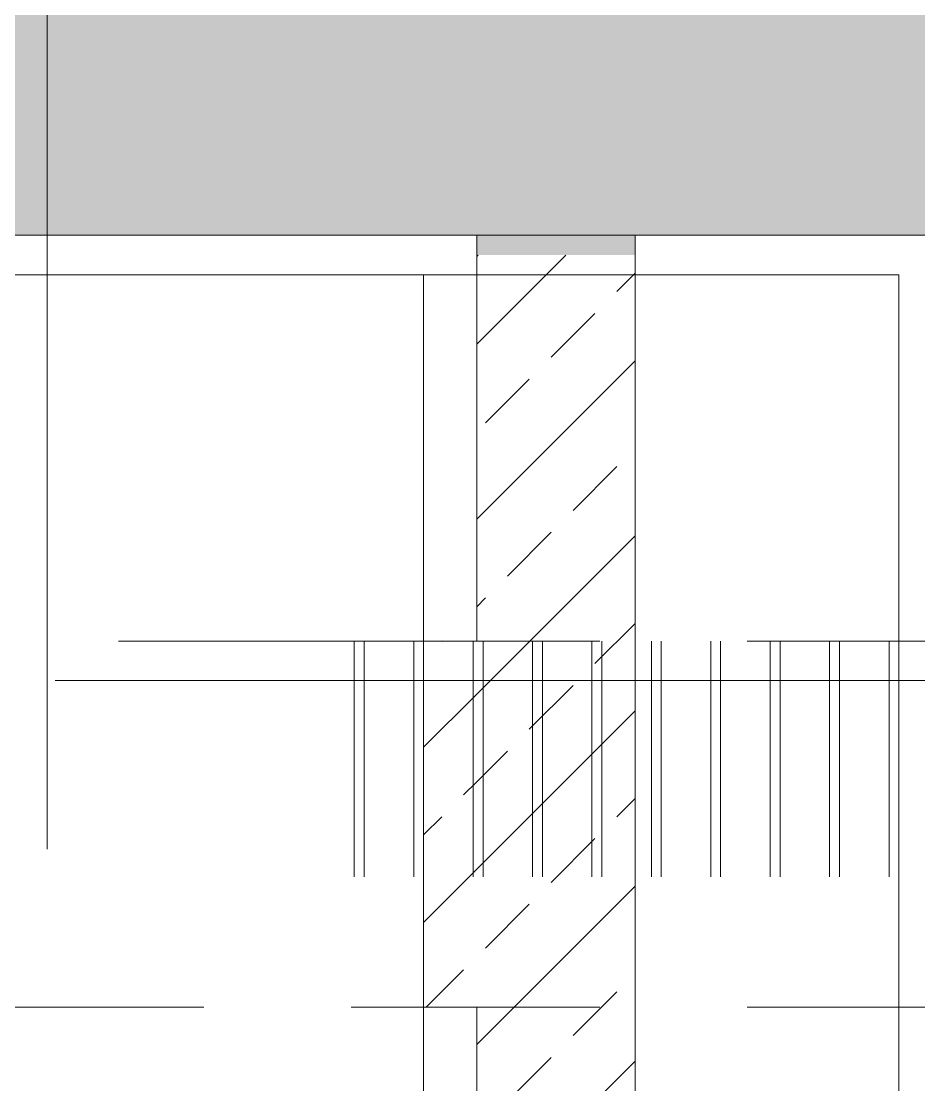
# Model space of a CAD drawing. Header units: metres. Extents: x -201 to 705, y -63 to 42.
# Drawn here: x 389.29 to 393.82, y -19.04 to -13.67 of the extents above; entities that cross this region are included whole.
import ezdxf

# ---------------------------------------------------------------- set-up
doc = ezdxf.new("R2010")
doc.units = ezdxf.units.M
for name, pattern in [('Grid Line', [11.1125, 6.35, -1.5875, 1.5875, -1.5875]), ('HAT AKSI', [5.6, 5, -0.3, 0, -0.3]), ('Overhead', [1.984375, 1.190625, -0.79375])]:
    doc.linetypes.add(name, pattern=pattern)
for name, color, linetype, lineweight in [('A-SECTMBM', 7, 'Overhead', 9), ('A_AREA', 7, 'Continuous', 9), ('A_GRID', 7, 'Continuous', 9), ('A_HATCH', 7, 'Continuous', 9), ('A_RC', 7, 'Continuous', 9), ('A_WALL', 7, 'Continuous', 9)]:
    doc.layers.add(name, color=color, linetype=linetype, lineweight=lineweight)
pattern_1 = [(45, (0, 0), (-0.442274, 0.442274), []), (45, (0.4423, 0), (-0.442274, 0.442274), [0.31274, -0.15637])]

# ---------------------------------------------------------------- blocks, each defined once
blk = doc.blocks.new('Floors6 - Floors-4272639-_7_76 _10_76_ BİLET HOLÜ _FFL__ANAHTAR PLAN')
at = {"layer": 'A_HATCH', "true_color": 0x787878}
h = blk.add_hatch(dxfattribs=at)
h.set_pattern_fill('FP_3', color=8, style=0, pattern_type=2)
h.set_pattern_definition(pattern_1)
h.paths.add_polyline_path([(-42.0319, -20.7), (-42.0319, -14.85), (-42.8319, -14.85), (-42.8319, -20.7)])
at = {"layer": 'A_RC', "lineweight": 18}
for p, q in [((-42.0319, -14.75), (-42.8319, -14.75)), ((-42.8319, -14.75), (-42.8319, -16.8)), ((-42.0319, -20.7), (-42.0319, -14.75)), ((-42.8319, -18.65), (-42.8319, -20.7))]:
    blk.add_line(p, q, dxfattribs=at)
at = {"layer": 'A_RC'}
for p, q in [((-43.1, -14.95), (-43.1, -16.8)), ((-43.1, -18.65), (-43.1, -20.7))]:
    blk.add_line(p, q, dxfattribs=at)
blk = doc.blocks.new('Floors 2 - Floors 2-4287293-_7_76 _10_76_ BİLET HOLÜ _FFL__ANAHTAR PLAN')
at = {"layer": 'A_HATCH', "true_color": 0x787878}
h = blk.add_hatch(dxfattribs=at)
h.set_pattern_fill('FP_3', color=8, style=0, pattern_type=2)
h.set_pattern_definition(pattern_1)
h.paths.add_polyline_path([(-42.8319, -18.65), (-42.8319, -16.8), (-43.1, -16.8), (-43.1, -18.65)])
at = {"layer": 'A_RC', "lineweight": 18}
for p, q in [((-42.8319, -16.8), (-43.1, -16.8)), ((-43.1, -16.8), (-43.1, -18.65)), ((-43.1, -18.65), (-42.8319, -18.65))]:
    blk.add_line(p, q, dxfattribs=at)
blk = doc.blocks.new('IC-TKN-M7-S22-000-10-A1-32-K-T-6C-200_rvt-2-_7_76 _10_76_ BİLET HOLÜ _FFL__ANAHTAR PLAN')
at = {"layer": 'A-SECTMBM'}
for p, q in [((-43.4, -16.8), (-45.4, -16.8)), ((-43.4, -16.8), (-43.4, -18.65)), ((-43.4, -16.8), (-39.2, -16.8)), ((-43.4, -16.8), (-43.4, -18.65)), ((-43.1, -16.8), (-43.1, -18.65)), ((-43.1, -16.8), (-43.1, -18.65)), ((-42.8, -16.8), (-42.8, -18.65)), ((-42.8, -16.8), (-42.8, -18.65)), ((-42.5, -16.8), (-42.5, -18.65)), ((-42.5, -16.8), (-42.5, -18.65)), ((-42.2, -16.8), (-42.2, -18.65)), ((-42.2, -16.8), (-42.2, -18.65)), ((-41.9, -16.8), (-41.9, -18.65)), ((-41.9, -16.8), (-41.9, -18.65)), ((-41.6, -16.8), (-41.6, -18.65)), ((-41.6, -16.8), (-41.6, -18.65)), ((-41.3, -16.8), (-41.3, -18.65)), ((-41.3, -16.8), (-41.3, -18.65)), ((-41, -16.8), (-41, -18.65)), ((-41, -16.8), (-41, -18.65)), ((-40.7, -16.8), (-40.7, -18.65)), ((-40.7, -16.8), (-40.7, -18.65)), ((-45.4, -18.65), (-43.4, -18.65)), ((-43.4, -18.65), (-39.2, -18.65))]:
    blk.add_line(p, q, dxfattribs=at)
at = {"layer": 'A_RC', "lineweight": 9}
for name in ['Floors6 - Floors-4272639-_7_76 _10_76_ BİLET HOLÜ _FFL__ANAHTAR PLAN', 'Floors 2 - Floors 2-4287293-_7_76 _10_76_ BİLET HOLÜ _FFL__ANAHTAR PLAN']:
    blk.add_blockref(name, (0, 0), dxfattribs=at)

msp = doc.modelspace()

# ---------------------------------------------------------------- hatches: boundary and pattern name
at = {"layer": 'A_AREA', "true_color": 0xfdf5f4}
h = msp.add_hatch(color=7, dxfattribs=at)
h.paths.add_polyline_path([(418.6603, -15.85), (419.5345, -15.85), (419.5345, -15.75), (431.2045, -15.75), (431.2045, -15.55), (431.3045, -15.55), (431.3045, -14.55), (431.2045, -14.55), (431.2045, -12.25), (429.7545, -12.25), (429.7545, -12.15), (428.7545, -12.15), (428.7545, -12.25), (428.1545, -12.25), (428.1496, -12.15), (427.1545, -12.15), (427.1545, -12.25), (420.4745, -12.25), (420.4745, -12.15), (419.4745, -12.15), (419.4745, -12.25), (408.5245, -12.25), (408.5245, -12.15), (407.5245, -12.15), (407.5245, -12.25), (405.8495, -12.25), (405.8495, -9.85), (405.6995, -9.85), (405.6995, -9.75), (404.6995, -9.75), (404.6995, -9.85), (404.1995, -9.85), (404.1995, -9.75), (403.1995, -9.75), (403.1995, -9.85), (403.0495, -9.85), (403.0495, -12.25), (401.3745, -12.25), (401.3745, -12.15), (400.3745, -12.15), (400.3745, -12.25), (397.7215, -12.25), (397.7215, -12.15), (396.7215, -12.15), (396.7215, -12.25), (396.1215, -12.25), (396.1186, -12.15), (395.1215, -12.15), (395.1215, -12.25), (388.6745, -12.25), (388.6745, -11.55), (380.1745, -11.55), (380.1745, -12.25), (378.6745, -12.25), (378.6745, -14.79), (387.3245, -14.79), (387.3245, -14.75), (391.5926, -14.75), (391.5926, -14.85), (392.3926, -14.85), (392.3926, -14.75), (393.9245, -14.75), (393.9245, -15.75), (402.5745, -15.75), (402.5745, -15.85), (403.5745, -15.85), (403.5745, -15.75), (404.1745, -15.75), (404.1745, -15.85), (405.1745, -15.85), (405.1745, -15.75), (408.1745, -15.75), (408.1745, -15.85), (409.1745, -15.85), (409.1745, -15.75), (413.6845, -15.75), (413.6845, -15.85), (414.6845, -15.85), (414.6845, -15.75), (415.3245, -15.75), (415.3289, -15.85), (416.3245, -15.85), (416.3245, -15.75), (418.5345, -15.75), (418.5345, -15.85)])
h.paths.add_polyline_path([(403.3192, -12.1636), (403.2899, -12.1446), (403.1835, -12.0092), (403.178, -11.9818), (403.178, -11.3191), (403.1971, -11.3), (403.3431, -11.3), (403.3622, -11.3191), (403.3649, -11.3), (403.9337, -11.3), (403.9297, -11.342), (403.3622, -11.342), (403.3567, -12.15), (403.3431, -12.1636)])
h.paths.add_polyline_path([(404.6717, -12.1636), (404.6425, -12.1446), (404.5361, -12.0092), (404.5306, -11.9858), (404.5306, -11.342), (403.9591, -11.342), (403.9591, -11.3), (404.5306, -11.3), (404.5306, -11.3191), (404.5496, -11.3), (404.6957, -11.3), (404.7147, -11.3191), (404.7093, -12.15), (404.6957, -12.1636)])
h.paths.add_polyline_path([(405.7004, -12.1636), (405.6712, -12.1446), (405.5648, -12.0092), (405.5593, -11.9858), (405.5573, -11.887), (405.5084, -11.9546), (405.4958, -11.9516), (405.4859, -11.9396), (405.4869, -11.9319), (405.5593, -11.8185), (405.5593, -11.6746), (404.9878, -11.6691), (404.9878, -11.6365), (405.5593, -11.6319), (405.5593, -11.5157), (405.4768, -11.3804), (405.4868, -11.3683), (405.5025, -11.3658), (405.5093, -11.372), (405.5593, -11.4503), (405.5593, -11.3191), (405.5783, -11.3), (405.7244, -11.3), (405.7434, -11.3191), (405.738, -12.15), (405.7244, -12.1636)])

# ---------------------------------------------------------------- linework, layer by layer
at = {"layer": 'A-SECTMBM'}
for p, q in [((390.9745, -16.8), (388.9745, -16.8)), ((390.9745, -16.8), (390.9745, -18.65)), ((390.9745, -16.8), (395.1745, -16.8)), ((390.9745, -16.8), (390.9745, -18.65)), ((391.2745, -16.8), (391.2745, -18.65)), ((391.2745, -16.8), (391.2745, -18.65)), ((391.5745, -16.8), (391.5745, -18.65)), ((391.5745, -16.8), (391.5745, -18.65)), ((391.8745, -16.8), (391.8745, -18.65)), ((391.8745, -16.8), (391.8745, -18.65)), ((392.1745, -16.8), (392.1745, -18.65)), ((392.1745, -16.8), (392.1745, -18.65)), ((392.4745, -16.8), (392.4745, -18.65)), ((392.4745, -16.8), (392.4745, -18.65)), ((392.7745, -16.8), (392.7745, -18.65)), ((392.7745, -16.8), (392.7745, -18.65)), ((393.0745, -16.8), (393.0745, -18.65)), ((393.0745, -16.8), (393.0745, -18.65)), ((393.3745, -16.8), (393.3745, -18.65)), ((393.3745, -16.8), (393.3745, -18.65)), ((393.6745, -16.8), (393.6745, -18.65)), ((393.6745, -16.8), (393.6745, -18.65)), ((388.9745, -18.65), (390.9745, -18.65)), ((390.9745, -18.65), (395.1745, -18.65))]:
    msp.add_line(p, q, dxfattribs=at)
at = {"layer": 'A_GRID', "color": 253, "linetype": 'Grid Line', "true_color": 0xaaaaaa}
msp.add_line((389.4245, -28.9632), (389.4245, 13.6518), dxfattribs=at)
at = {"layer": 'A_GRID', "color": 21, "linetype": 'HAT AKSI', "true_color": 0xffaaaa}
msp.add_line((451.4644, -17), (238.6379, -17), dxfattribs=at)
at = {"layer": 'A_WALL', "lineweight": 18}
for p, q in [((393.9245, -14.75), (387.3245, -14.75)), ((387.3245, -14.95), (393.7245, -14.95)), ((393.7245, -14.95), (393.7245, -20.7))]:
    msp.add_line(p, q, dxfattribs=at)

# ---------------------------------------------------------------- block references
at = {"lineweight": 5}
msp.add_blockref('IC-TKN-M7-S22-000-10-A1-32-K-T-6C-200_rvt-2-_7_76 _10_76_ BİLET HOLÜ _FFL__ANAHTAR PLAN', (434.4245, 0), dxfattribs=at)

doc.saveas('drawing.dxf')
